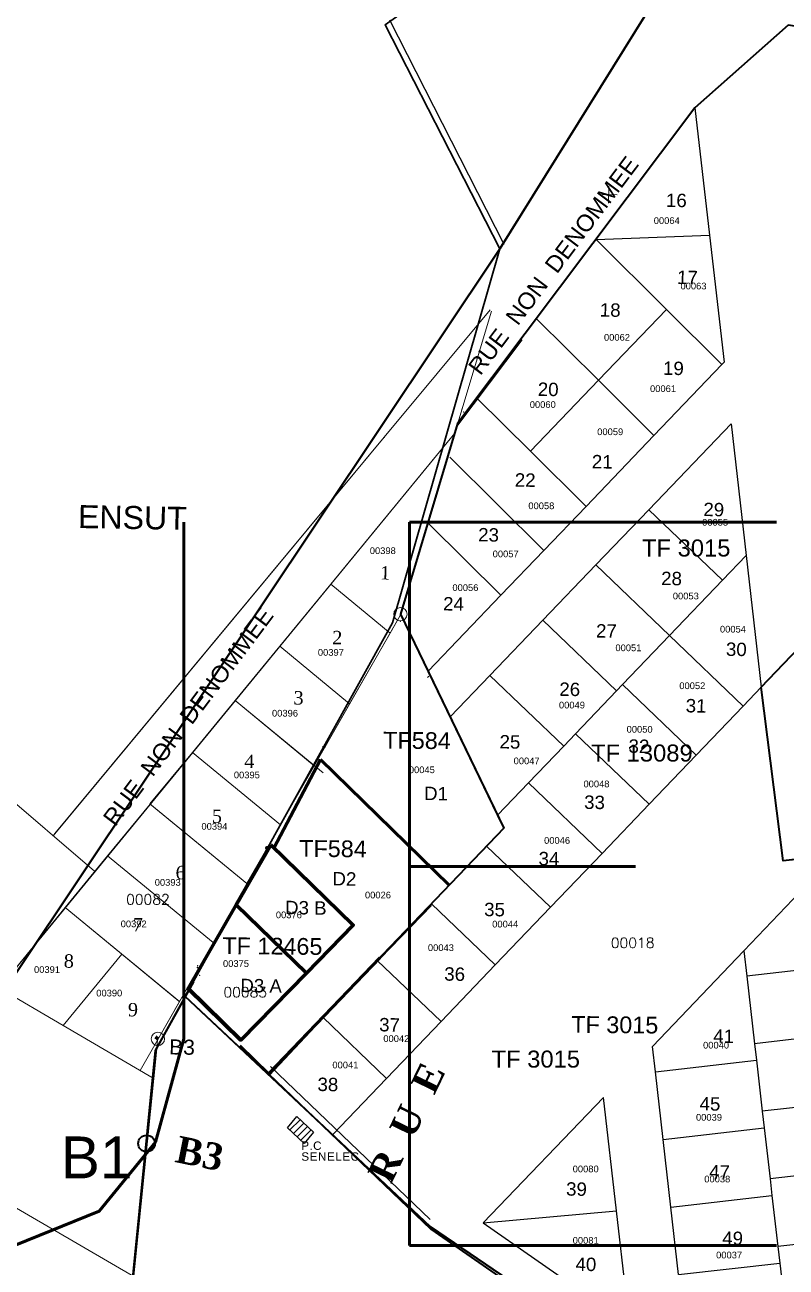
# Model space of a CAD drawing. Header units: metres. Extents: x 0 to 1324930, y 0 to 1631912.
# Drawn here: x 252929.1 to 253042.9, y 1629611.4 to 1629796.9 of the extents above; entities that cross this region are included whole.
import ezdxf
from ezdxf.enums import TextEntityAlignment as Align

# ---------------------------------------------------------------- set-up
doc = ezdxf.new("R2010")
doc.units = ezdxf.units.M
doc.header["$MEASUREMENT"] = 0
for name, color, linetype, lineweight in [('00-EXT-COT', 7, 'Continuous', 0), ('90kw', 7, 'Continuous', 0), ('Bornes', 7, 'Continuous', 0), ('CABA', 7, 'Continuous', 0), ('Div_Cont', 7, 'Continuous', 0), ('LIMITE TITRE FONCIER', 5, 'Continuous', 13), ('lotissement', 7, 'Continuous', 0), ('MORCELLEMENT', 7, 'Continuous', 0), ('Nom_rues', 7, 'Continuous', 0), ('Numero_TF', 7, 'Continuous', 0), ('Object', 7, 'Continuous', 30), ('REGULARISATION', 7, 'Continuous', 0)]:
    doc.layers.add(name, color=color, linetype=linetype, lineweight=lineweight)
for name, color, linetype in [('A_revoir_niveau_0', 7, 'Continuous'), ('historique_numero_parcelle', 7, 'Continuous'), ('limites_parcelles', 7, 'Continuous'), ('limites_sections', 7, 'Continuous'), ('limites_tf', 7, 'Continuous'), ('numero_lot', 7, 'Continuous'), ('numero_parcelle', 7, 'Continuous'), ('toponymie', 7, 'Continuous')]:
    doc.layers.add(name, color=color, linetype=linetype)
doc.styles.get("Standard").update_dxf_attribs({"font": 'txt.shx'})
doc.styles.add('Style-Arial', font='arial.ttf')
doc.styles.add('Style-FANCY', font='times.ttf')
doc.styles.add('Style-txt', font='txt.shx')
doc.styles.add('Style-WORKING', font='WORKING.shx')

msp = doc.modelspace()

# ---------------------------------------------------------------- hatches: boundary and pattern name
at = {"layer": 'A_revoir_niveau_0'}
h = msp.add_hatch(dxfattribs=at)
h.set_pattern_fill('BAT_NORM', color=256, style=0, pattern_type=2)
h.set_pattern_definition([(45, (2373.41134, 685.3616), (-0.5303300859, 0.5303300859), [])])
h.paths.add_polyline_path([(252968.38288, 1629632.1932), (252969.75288, 1629633.8852), (252972.22988, 1629631.5392), (252970.85988, 1629629.8472)])

# ---------------------------------------------------------------- linework, layer by layer
at = {"layer": '00-EXT-COT', "color": 5, "linetype": 'Continuous', "lineweight": 13}
for p in [(252982.83797, 1629735.32275), (252982.83797, 1629735.32275), (252933.59853, 1629676.12357), (252933.59853, 1629676.12357)]:
    msp.add_point(p, dxfattribs=at)
at = {"layer": 'A_revoir_niveau_0', "color": 7, "linetype": 'Continuous', "lineweight": 13}
for p, q in [((252998.62588, 1629754.33533), (252982.82219, 1629735.33213)), ((252993.36409, 1629735.95294), (252925.27802, 1629653.07643)), ((252982.82219, 1629735.33213), (252933.34275, 1629675.8195)), ((252982.82219, 1629735.33213), (252933.58896, 1629676.1418)), ((252992.52994, 1629668.44115), (252982.15195, 1629657.61076))]:
    msp.add_line(p, q, dxfattribs=at)
at = {"layer": 'A_revoir_niveau_0', "color": 2, "lineweight": 13}
msp.add_line((252983.92141, 1629587.65503), (252723.88254, 1629738.73854), dxfattribs=at)
at = {"layer": 'A_revoir_niveau_0', "color": 7, "linetype": 'Continuous', "lineweight": 0}
for p, q in [((252989.4667, 1629699.6337), (252989.30814, 1629699.46714)), ((252965.54686, 1629640.28802), (252989.89784, 1629665.39868))]:
    msp.add_line(p, q, dxfattribs=at)
at = {"layer": 'A_revoir_niveau_0', "color": 7, "linetype": 'Continuous', "lineweight": 13, "ltscale": 10}
msp.add_line((252939.5211, 1629670.53947), (252916.27868, 1629690.40246), dxfattribs=at)
at = {"layer": 'A_revoir_niveau_0', "color": 3, "linetype": 'Continuous', "lineweight": 53}
for p, q in [((252966.33154, 1629673.9883), (252973.31995, 1629687.21443)), ((252973.31995, 1629687.21443), (252992.52994, 1629668.44115)), ((252982.15413, 1629657.61221), (252965.55084, 1629640.28597)), ((252965.55084, 1629640.28597), (252961.24013, 1629644.46365))]:
    msp.add_line(p, q, dxfattribs=at)
at = {"layer": 'A_revoir_niveau_0', "color": 50, "linetype": 'Continuous', "lineweight": 40}
for p, q in [((252954.32157, 1629654.00558), (252948.73238, 1629643.98182)), ((252953.09746, 1629651.80224), (252954.32554, 1629654.00501)), ((252953.09746, 1629651.80224), (252948.73238, 1629643.98182)), ((252989.69191, 1629617.46289), (252953.09366, 1629651.80343)), ((252965.6268, 1629640.04344), (252953.09746, 1629651.80224)), ((252965.6268, 1629640.04344), (252974.8661, 1629649.88941)), ((252948.73238, 1629643.98182), (252943.86318, 1629595.47031)), ((252971.39278, 1629634.63316), (252965.6268, 1629640.04344)), ((252989.69191, 1629617.46289), (252971.39278, 1629634.63316)), ((252989.68446, 1629617.46988), (253110.60264, 1629535.37954)), ((253053.19819, 1629574.35468), (252989.69191, 1629617.46289)), ((253021.44505, 1629595.90879), (252989.69191, 1629617.46289))]:
    msp.add_line(p, q, dxfattribs=at)
at = {"layer": 'A_revoir_niveau_0'}
for p, q in [((252968.38288, 1629632.1932), (252969.75288, 1629633.8852)), ((252972.22988, 1629631.5392), (252969.75288, 1629633.8852)), ((252970.85988, 1629629.8472), (252968.38288, 1629632.1932))]:
    msp.add_line(p, q, dxfattribs=at)
at = {"layer": 'A_revoir_niveau_0', "color": 4, "linetype": 'Continuous', "lineweight": 0, "flags": 128}
for points in [[(252985.28109, 1629709.0138), (252989.29549, 1629722.39306), (252992.27019, 1629732.30719), (252993.36409, 1629735.95294), (252974.82042, 1629713.38254), (252983.69344, 1629706.09253), (252985.19011, 1629708.71055), (252985.21686, 1629708.79972), (252985.28109, 1629709.0138)], [(252960.53709, 1629695.99759), (252972.36633, 1629686.27877), (252973.89198, 1629688.94749), (252973.97783, 1629689.09766), (252977.65232, 1629695.52519), (252967.20265, 1629704.11056), (252960.53709, 1629695.99759)], [(252941.49264, 1629672.81766), (252957.26353, 1629659.86043), (252961.27801, 1629666.88271), (252962.2978, 1629668.66654), (252947.84079, 1629680.5443), (252941.49264, 1629672.81766)], [(252935.1445, 1629665.09101), (252952.22926, 1629651.05431), (252954.61592, 1629655.22914), (252957.26353, 1629659.86043), (252941.49264, 1629672.81766), (252935.1445, 1629665.09101)]]:
    msp.add_lwpolyline(points, close=True, dxfattribs=at)
at = {"layer": 'A_revoir_niveau_0', "flags": 128}
msp.add_lwpolyline([(252968.38288, 1629632.1932), (252969.75288, 1629633.8852), (252972.22988, 1629631.5392), (252970.85988, 1629629.8472), (252968.38288, 1629632.1932)], dxfattribs=at)
at = {"layer": 'A_revoir_niveau_0', "color": 7, "linetype": 'Continuous', "lineweight": 0}
for centre in [(252985.24898, 1629708.90676), (252948.99543, 1629645.48594)]:
    msp.add_circle(centre, 1, dxfattribs=at)
for p in [(252985.22167, 1629707.83004), (252955.24384, 1629654.96593), (252955.24384, 1629654.96593), (252955.2486, 1629654.97176), (252955.2486, 1629654.97176)]:
    msp.add_point(p, dxfattribs=at)
at = {"layer": 'A_revoir_niveau_0', "color": 30, "linetype": 'Continuous', "ltscale": 10}
msp.add_point((252954.92931, 1629656.14901), dxfattribs=at)
msp.add_point((252954.92931, 1629656.14901), dxfattribs=at)
at = {"layer": 'A_revoir_niveau_0', "color": 4, "linetype": 'Continuous', "lineweight": 0}
for points in [[(252967.20265, 1629704.11056), (252977.65232, 1629695.52519), (252983.69344, 1629706.09253), (252974.82042, 1629713.38254)], [(252954.18894, 1629688.27094), (252967.33206, 1629677.47266), (252972.36633, 1629686.27877), (252960.53709, 1629695.99759)]]:
    msp.add_3dface(points, dxfattribs=at)
at = {"layer": 'CABA', "color": 7, "linetype": 'Continuous', "lineweight": 0}
msp.add_point((252955.24384, 1629654.96593), dxfattribs=at)
msp.add_point((252955.24384, 1629654.96593), dxfattribs=at)
at = {"layer": 'Div_Cont', "color": 7, "linetype": 'Continuous', "lineweight": 13}
msp.add_point((252994.6791, 1629739.11007), dxfattribs=at)
msp.add_point((252994.6791, 1629739.11007), dxfattribs=at)
msp.add_point((252994.6791, 1629739.11007), dxfattribs=at)
msp.add_point((252994.6791, 1629739.11007), dxfattribs=at)
at = {"layer": 'Div_Cont', "color": 5, "linetype": 'Continuous', "lineweight": 13}
msp.add_point((252954.96042, 1629656.42254), dxfattribs=at)
msp.add_point((252954.96042, 1629656.42254), dxfattribs=at)
msp.add_point((252954.96042, 1629656.42254), dxfattribs=at)
msp.add_point((252954.96042, 1629656.42254), dxfattribs=at)
at = {"layer": 'Div_Cont', "color": 7, "linetype": 'Continuous', "lineweight": 0}
msp.add_point((252955.24384, 1629654.96593), dxfattribs=at)
msp.add_point((252955.24384, 1629654.96593), dxfattribs=at)
at = {"layer": 'LIMITE TITRE FONCIER', "color": 50, "linetype": 'Continuous', "lineweight": 40}
msp.add_circle((252947.3144, 1629629.85458), 1.25011, dxfattribs=at)
at = {"layer": 'limites_parcelles'}
for p, q in [((253000.72647, 1629764.13467), (252983.66977, 1629797.63085)), ((253005.56213, 1629753.02055), (253029.24514, 1629784.51757)), ((253029.24514, 1629784.51757), (253031.41936, 1629765.52912)), ((253014.4634, 1629764.85825), (253031.41936, 1629765.52912)), ((253024.97094, 1629754.42867), (253014.4634, 1629764.85825)), ((253031.41936, 1629765.52912), (253033.59372, 1629746.53934)), ((253024.97094, 1629754.42867), (253014.81874, 1629743.83251)), ((253033.26495, 1629746.19619), (253024.97094, 1629754.42867)), ((252996.71701, 1629741.25705), (253005.56213, 1629753.02055)), ((253005.56213, 1629753.02055), (253005.56211, 1629753.02057)), ((253014.81874, 1629743.83251), (253005.56213, 1629753.02055)), ((253033.26495, 1629746.19619), (253023.11264, 1629735.60004)), ((253033.59372, 1629746.53934), (253033.26495, 1629746.19619)), ((253014.81874, 1629743.83251), (253004.67451, 1629733.24466)), ((253023.11264, 1629735.60004), (253014.81874, 1629743.83251)), ((253004.67451, 1629733.24466), (252996.6681, 1629741.19185)), ((253022.33842, 1629724.51099), (253034.64309, 1629737.35537)), ((253034.64309, 1629737.35537), (253036.89546, 1629717.67651)), ((253023.11264, 1629735.60004), (253012.9683, 1629725.01222)), ((253012.9683, 1629725.01222), (253004.67451, 1629733.24466)), ((253006.64095, 1629718.40825), (252992.61086, 1629732.33456)), ((253012.9683, 1629725.01222), (253006.64095, 1629718.40825)), ((253014.43116, 1629716.2569), (253022.33842, 1629724.51099)), ((253022.33842, 1629724.51099), (253033.35119, 1629713.97675)), ((253000.24298, 1629711.73057), (252989.49417, 1629722.40001)), ((253006.64095, 1629718.40825), (253000.24298, 1629711.73057)), ((253006.52393, 1629708.00286), (253014.43116, 1629716.2569)), ((253014.43116, 1629716.2569), (253025.44394, 1629705.72262)), ((253033.35119, 1629713.97675), (253036.89546, 1629717.67651)), ((253036.89546, 1629717.67651), (253039.14727, 1629698.00262)), ((253025.44394, 1629705.72262), (253033.35119, 1629713.97675)), ((253000.24298, 1629711.73057), (252989.3804, 1629700.3931)), ((252989.3804, 1629700.3931), (252985.26078, 1629708.90905)), ((252998.61667, 1629699.74877), (253006.52393, 1629708.00286)), ((253006.52393, 1629708.00286), (253017.53675, 1629697.46855)), ((253018.41534, 1629698.38569), (253025.44394, 1629705.72262)), ((253025.44394, 1629705.72262), (253025.44397, 1629705.72259)), ((253025.44397, 1629705.72259), (253036.45402, 1629695.19157)), ((252992.68586, 1629693.55782), (252998.61667, 1629699.74877)), ((252998.61667, 1629699.74877), (253009.62951, 1629689.21443)), ((253017.53675, 1629697.46855), (253018.41534, 1629698.38569)), ((253018.41534, 1629698.38569), (253029.42469, 1629687.85479)), ((253039.14727, 1629698.00262), (253036.45402, 1629695.19157)), ((253039.14727, 1629698.00262), (253042.43878, 1629672.07405)), ((253011.38697, 1629691.04899), (253017.53675, 1629697.46855)), ((253036.45402, 1629695.19157), (253029.42469, 1629687.85479)), ((252999.76563, 1629678.91783), (252992.68586, 1629693.55782)), ((253009.62951, 1629689.21443), (253011.38697, 1629691.04899)), ((253011.38697, 1629691.04899), (253022.39586, 1629680.51852)), ((253004.35861, 1629683.7123), (253009.62951, 1629689.21443)), ((253029.42469, 1629687.85479), (253022.39586, 1629680.51852)), ((252999.76563, 1629678.91783), (253004.35861, 1629683.7123)), ((253004.35861, 1629683.7123), (253015.36704, 1629673.18227)), ((253022.39586, 1629680.51852), (253015.36704, 1629673.18227)), ((252999.76563, 1629678.91783), (252999.76563, 1629678.91783)), ((253000.70921, 1629676.96663), (252999.76563, 1629678.91783)), ((252960.71, 1629665.51), (252965.87, 1629674.45)), ((252965.87, 1629674.45), (252978.18, 1629662.47)), ((252998.12285, 1629674.26803), (253007.66319, 1629665.14146)), ((253015.36704, 1629673.18227), (253007.66319, 1629665.14146)), ((253036.54499, 1629658.64977), (253050.22957, 1629672.96574)), ((253042.43878, 1629672.07405), (253050.22957, 1629672.96574)), ((252953.51, 1629653.02), (252960.71, 1629665.51)), ((252960.71, 1629665.51), (252971.19, 1629655.32)), ((252989.86087, 1629665.64856), (252999.40408, 1629656.5211)), ((253007.66319, 1629665.14146), (252999.40408, 1629656.5211)), ((252978.18, 1629662.47), (252971.19, 1629655.32)), ((253022.89349, 1629644.36841), (253036.54499, 1629658.64977)), ((253036.54499, 1629658.64977), (253036.98119, 1629654.85775)), ((252973.63767, 1629648.7165), (252981.76394, 1629657.20043)), ((252981.76394, 1629657.20043), (252991.30744, 1629648.07032)), ((252971.19, 1629655.32), (252961.41, 1629645.31)), ((252999.40408, 1629656.5211), (252991.30744, 1629648.07032)), ((253052.17246, 1629656.59979), (253036.98119, 1629654.85775)), ((253036.98119, 1629654.85775), (253038.1423, 1629644.76403)), ((252961.41, 1629645.31), (252953.51, 1629653.02)), ((252973.63767, 1629648.7165), (252965.56215, 1629640.28556)), ((252973.63767, 1629648.7165), (252983.17934, 1629639.58966)), ((252983.17934, 1629639.58966), (252991.30744, 1629648.07032)), ((253053.32735, 1629646.50535), (253038.1423, 1629644.76403)), ((253023.32916, 1629640.56094), (253022.89349, 1629644.36841)), ((253038.1423, 1629644.76403), (253038.42641, 1629642.29427)), ((253023.32916, 1629640.56094), (253038.42641, 1629642.29427)), ((253038.42641, 1629642.29427), (253039.30337, 1629634.67013)), ((252965.56215, 1629640.28556), (252975.09736, 1629631.15711)), ((253024.48426, 1629630.46626), (253023.32916, 1629640.56094)), ((252975.09736, 1629631.15711), (252983.17934, 1629639.58966)), ((253015.5867, 1629636.74234), (252997.6199, 1629617.99203)), ((253017.52649, 1629619.78954), (253015.5867, 1629636.74234)), ((253054.48225, 1629636.41074), (253039.30337, 1629634.67013)), ((253039.30337, 1629634.67013), (253039.58746, 1629632.20027)), ((253024.48426, 1629630.46626), (253039.58746, 1629632.20027)), ((253039.58746, 1629632.20027), (253040.4643, 1629624.57725)), ((253025.63924, 1629620.37257), (253024.48426, 1629630.46626)), ((253055.63704, 1629626.31716), (253040.4643, 1629624.57725)), ((253040.4643, 1629624.57725), (253040.74841, 1629622.10726)), ((253025.63924, 1629620.37257), (253040.74841, 1629622.10726)), ((253040.74841, 1629622.10726), (253041.62534, 1629614.48335)), ((252997.6199, 1629617.99203), (253017.52649, 1629619.78954)), ((253019.46743, 1629602.8267), (253017.52649, 1629619.78954)), ((253026.79436, 1629610.27771), (253025.63924, 1629620.37257)), ((252997.6199, 1629617.99203), (253019.46743, 1629602.8267)), ((253056.79195, 1629616.22255), (253041.62534, 1629614.48335)), ((253041.62534, 1629614.48335), (253041.90949, 1629612.01309)), ((253026.79436, 1629610.27771), (253041.90949, 1629612.01309)), ((253041.90949, 1629612.01309), (253042.78627, 1629604.39047))]:
    msp.add_line(p, q, dxfattribs=at)
at = {"layer": 'limites_sections', "color": 112, "linetype": 'Continuous', "lineweight": 40, "flags": 128}
msp.add_lwpolyline([(252399.35662, 1629947.88035), (252399.9722, 1630065.21566), (252450.61003, 1630145.3448), (252785.96832, 1629991.31478), (253052.29576, 1629847.2923), (253000.11128, 1629763.48946), (252919.31833, 1629642.67521), (252916.99241, 1629556.86646), (252794.47787, 1629392.61618), (252770.73085, 1629406.43238), (252527.00823, 1629543.96157), (252247.28198, 1629705.6787), (252399.35662, 1629947.88035)], close=True, dxfattribs=at)
msp.add_lwpolyline([(252919.31833, 1629642.67521), (253000.11128, 1629763.48946), (253052.3, 1629847.28), (253052.3, 1629847.28), (253140.06562, 1629837.2331), (253140.06562, 1629837.2331), (253235.59543, 1629794.86585), (253239.84941, 1629709.10854), (253258.48029, 1629694.07782), (253239.42311, 1629594.89294), (253296.43383, 1629591.04183), (253325.48823, 1629598.58362), (253335.48931, 1629603.43379), (253394.94697, 1629619.27583), (253463.16064, 1629612.88736), (253503.68044, 1629399.74735), (253514.63591, 1629393.29182), (253582.75022, 1629367.14207), (253645.72438, 1629332.79686), (253610.60438, 1629237.23282), (253568.74235, 1629208.53636), (253491.69353, 1628988.97111), (253348.98947, 1629069.99709), (252794.47787, 1629392.61618)], dxfattribs=at)
at = {"layer": 'limites_tf', "color": 7, "linetype": 'Continuous', "lineweight": 13}
msp.add_line((252993.65412, 1629736.92296), (253003.41834, 1629749.89741), dxfattribs=at)
at = {"layer": 'limites_tf', "color": 1, "linetype": 'Continuous', "lineweight": 30}
for p, q in [((252985.24898, 1629708.90676), (252993.65412, 1629736.92296)), ((252985.25062, 1629708.90922), (252993.65577, 1629736.92542)), ((253000.44875, 1629677.46644), (252985.25062, 1629708.90922)), ((252989.66833, 1629618.53731), (252965.84712, 1629641.37075))]:
    msp.add_line(p, q, dxfattribs=at)
at = {"layer": 'limites_tf', "color": 1, "linetype": 'Continuous', "lineweight": 0}
msp.add_line((252946.35581, 1629640.78028), (252985.19011, 1629708.71055), dxfattribs=at)
at = {"layer": 'limites_tf', "color": 5, "linetype": 'Continuous', "lineweight": 30, "flags": 128}
msp.add_lwpolyline([(253162.64131, 1629826.7623), (253106.85683, 1629514.55332), (253047.72508, 1629526.8267), (252943.76993, 1629595.24506), (252948.57407, 1629643.7587), (252984.06534, 1629707.60922), (253000.11128, 1629763.48946), (252982.9399, 1629796.927), (253050.46066, 1629844.66632), (253100.19733, 1629840.39528), (253139.19914, 1629837.0649), (253162.64131, 1629826.7623)], close=True, dxfattribs=at)
at = {"layer": 'limites_tf', "color": 5, "linetype": 'Continuous', "lineweight": 40, "flags": 128}
msp.add_lwpolyline([(252993.78779, 1629737.37444), (252985.25062, 1629708.90922), (253000.69905, 1629676.96681), (252965.55199, 1629640.28574), (252989.75953, 1629617.09237), (253053.8162, 1629572.62826), (253061.67656, 1629573.52792), (253050.29915, 1629672.97371), (253042.43878, 1629672.07405), (253039.14049, 1629698.00274), (253095.08994, 1629756.38242), (253080.41744, 1629770.43718), (253097.93912, 1629788.71765), (253043.17814, 1629796.8652), (253029.24514, 1629784.51757), (252993.79098, 1629737.38502), (252993.78779, 1629737.37444)], close=True, dxfattribs=at)
at = {"layer": 'limites_tf', "color": 7, "linetype": 'Continuous', "lineweight": 13, "flags": 128}
msp.add_lwpolyline([(252985.24898, 1629708.90676), (252993.65412, 1629736.92296), (252998.82727, 1629754.14884)], dxfattribs=at)
at = {"layer": 'lotissement', "color": 5, "linetype": 'Continuous', "lineweight": 13}
for p, q in [((253016.31566, 1629770.27668), (253016.35687, 1629772.82142)), ((253015.06289, 1629771.56967), (253017.6015, 1629771.52753))]:
    msp.add_line(p, q, dxfattribs=at)
msp.add_point((252994.45394, 1629739.56086), dxfattribs=at)
msp.add_point((252994.45394, 1629739.56086), dxfattribs=at)
at = {"layer": 'MORCELLEMENT', "color": 1, "linetype": 'Continuous', "lineweight": 0}
for p, q in [((252977.65232, 1629695.52519), (252967.20265, 1629704.11056)), ((252973.68021, 1629685.1993), (252960.53709, 1629695.99759)), ((252967.33206, 1629677.47266), (252954.18894, 1629688.27094)), ((252962.2978, 1629668.66654), (252947.84079, 1629680.5443)), ((252952.22926, 1629651.05431), (252935.1445, 1629665.09101))]:
    msp.add_line(p, q, dxfattribs=at)
at = {"layer": 'MORCELLEMENT', "color": 1, "linetype": 'Continuous', "lineweight": 0, "flags": 128}
for points in [[(252954.18894, 1629688.27094), (252967.33206, 1629677.47266), (252965.22236, 1629673.78229), (252962.2978, 1629668.66654), (252947.79378, 1629680.58292), (252954.18894, 1629688.27094)], [(252935.1445, 1629665.09101), (252931.65302, 1629660.84136), (252925.27527, 1629653.07869), (252934.86876, 1629647.48184), (252943.61716, 1629658.12994), (252935.1445, 1629665.09101)], [(252943.61716, 1629658.12994), (252934.86876, 1629647.48184), (252948.30649, 1629639.64225), (252948.93446, 1629645.29094), (252952.22926, 1629651.05431), (252952.12247, 1629651.14205), (252943.61716, 1629658.12994)]]:
    msp.add_lwpolyline(points, close=True, dxfattribs=at)
at = {"layer": 'Object', "color": 7, "linetype": 'Continuous', "lineweight": 70}
for p, q in [((252973.77252, 1629689.15207), (252973.72957, 1629689.22535)), ((252948.64205, 1629645.8039), (252948.99543, 1629645.48594))]:
    msp.add_line(p, q, dxfattribs=at)
msp.add_point((252965.28239, 1629673.97784), dxfattribs=at)
at = {"layer": 'REGULARISATION', "color": 1, "linetype": 'Continuous', "lineweight": 80}
for points in [[(252965.87, 1629674.45), (252978.18, 1629662.47), (252971.19, 1629655.32), (252960.71, 1629665.51)], [(252971.19, 1629655.32), (252961.41, 1629645.31), (252953.51, 1629653.02), (252960.71, 1629665.51)]]:
    msp.add_3dface(points, dxfattribs=at)

# ---------------------------------------------------------------- texts
at = {"layer": '90kw', "color": 7, "linetype": 'Continuous', "lineweight": 0, "insert": (252408.85847, 1629604.35091), "char_height": 108, "attachment_point": 7, "line_spacing_factor": 0.72, "style": 'Style-WORKING'}
msp.add_mtext('\\FSTANDARD;\\T1.000;RUFISQUE OUEST', dxfattribs=at)
at = {"layer": 'bornes', "color": 50, "linetype": 'Continuous', "lineweight": 40, "style": 'Style-Arial'}
msp.add_text('B1', height=6.250557, rotation=360, dxfattribs=at).set_placement((252939.85224, 1629630.90969, -13.26149), align=Align.TOP_CENTER)
at = {"layer": 'historique_numero_parcelle', "color": 7, "lineweight": 0, "style": 'Style-txt'}
for s, p in [('00082', (252947.51058, 1629666.31055)), ('00082', (252947.51441, 1629666.31176)), ('00018', (253019.93756, 1629659.82523))]:
    msp.add_text(s, height=1.524, rotation=0.0028, dxfattribs=at).set_placement(p, align=Align.MIDDLE_CENTER)
at = {"layer": 'historique_numero_parcelle', "color": 5, "style": 'Style-txt'}
msp.add_text('00083', height=1.524, rotation=0.0028, dxfattribs=at).set_placement((252962.05049, 1629652.45898), align=Align.MIDDLE_CENTER)
at = {"layer": 'Nom_rues', "color": 7, "linetype": 'Continuous', "lineweight": 0, "style": 'Style-Arial'}
for p in [(252997.18418, 1629744.42218), (252942.62758, 1629677.05724)]:
    msp.add_text('RUE  NON  DENOMMEE', height=2.5, rotation=53.035904, dxfattribs=at).set_placement(p)
at = {"layer": 'numero_lot', "color": 7, "linetype": 'Continuous', "lineweight": 0, "style": 'Style-Arial'}
for s, p in [('D3 B', (252968.02266, 1629666.12036)), ('D3 A', (252961.34083, 1629654.474))]:
    msp.add_text(s, height=2, rotation=359.0028, dxfattribs=at).set_placement(p, align=Align.TOP_LEFT)
at = {"layer": 'numero_lot', "color": 7, "linetype": 'Continuous', "lineweight": 0, "char_height": 2, "attachment_point": 1, "rotation": 359.0027744, "line_spacing_factor": 0.6, "style": 'Style-FANCY'}
for s, insert in [('\\fArial|b0|i0|c00|p39;16', (253024.93073, 1629771.73428)), ('\\fArial|b0|i0|c00|p39;17', (253026.59619, 1629760.23088)), ('\\fArial|b0|i0|c00|p39;18', (253015.05021, 1629755.36124)), ('\\fArial|b0|i0|c00|p39;19', (253024.49425, 1629746.65812)), ('\\fArial|b0|i0|c00|p39;20', (253005.78207, 1629743.51466)), ('\\fArial|b0|i0|c00|p39;21', (253013.85709, 1629732.70045)), ('\\fArial|b0|i0|c00|p39;22', (253002.34842, 1629729.96509)), ('\\fArial|b0|i0|c00|p39;29', (253030.52392, 1629725.56347)), ('\\fArial|b0|i0|c00|p39;23', (252996.87532, 1629721.78786)), ('\\fArial|b0|i0|c00|p39;28', (253024.21425, 1629715.26688)), ('\\fArial|b0|i0|c00|p39;24', (252991.63175, 1629711.47168)), ('\\fArial|b0|i0|c00|p39;27', (253014.48331, 1629707.42997)), ('\\fArial|b0|i0|c00|p39;30', (253033.89194, 1629704.69097)), ('\\fArial|b0|i0|c00|p39;26', (253009.00092, 1629698.71942)), ('\\fArial|b0|i0|c00|p39;31', (253027.88175, 1629696.25585)), ('\\fArial|b0|i0|c00|p39;25', (253000.06848, 1629690.86965)), ('\\fArial|b0|i0|c00|p39;32', (253019.33975, 1629690.21813)), ('\\fArial|b0|i0|c00|p39;D1', (252988.7909, 1629683.15597)), ('\\fArial|b0|i0|c00|p39;33', (253012.70475, 1629681.84368)), ('\\fArial|b0|i0|c00|p39;34', (253005.89473, 1629673.42349)), ('\\fArial|b0|i0|c00|p39;D2', (252975.10105, 1629670.41589)), ('\\fArial|b0|i0|c00|p39;35', (252997.76692, 1629665.82595)), ('\\fArial|b0|i0|c00|p39;36', (252991.8091, 1629656.18878)), ('\\fArial|b0|i0|c00|p39;37', (252982.08284, 1629648.61906)), ('\\fArial|b0|i0|c00|p39;41', (253031.99858, 1629646.91902)), ('\\fArial|b0|i0|c00|p39;38', (252972.86563, 1629639.70729)), ('\\fArial|b0|i0|c00|p39;45', (253029.95715, 1629636.81333)), ('\\fArial|b0|i0|c00|p39;47', (253031.37962, 1629626.64836)), ('\\fArial|b0|i0|c00|p39;39', (253010.01258, 1629624.08563)), ('\\fArial|b0|i0|c00|p39;49', (253033.34008, 1629616.74026)), ('\\fArial|b0|i0|c00|p39;40', (253011.41597, 1629612.85403))]:
    msp.add_mtext(s, dxfattribs=dict(at, insert=insert))
at = {"layer": 'numero_parcelle', "color": 5, "char_height": 1, "attachment_point": 1, "rotation": 0.0028075, "line_spacing_factor": 0.6, "style": 'Style-txt'}
for s, insert in [('\\fArial|b0|i0|c00|p39;00064', (253023.0879, 1629768.1838)), ('\\fArial|b0|i0|c00|p39;00063', (253027.08445, 1629758.41029)), ('\\fArial|b0|i0|c00|p39;00062', (253015.64987, 1629750.74696)), ('\\fArial|b0|i0|c00|p39;00061', (253022.53282, 1629743.08364)), ('\\fArial|b0|i0|c00|p39;00060', (253004.56421, 1629740.70826)), ('\\fArial|b0|i0|c00|p39;00059', (253014.64167, 1629736.64654)), ('\\fArial|b0|i0|c00|p39;00058', (253004.35152, 1629725.59099)), ('\\fArial|b0|i0|c00|p39;00055', (253030.3155, 1629723.13401)), ('\\fArial|b0|i0|c00|p39;00398', (252980.66412, 1629718.88502)), ('\\fArial|b0|i0|c00|p39;00057', (252999.02279, 1629718.41045)), ('\\fArial|b0|i0|c00|p39;00056', (252993.00531, 1629713.36956)), ('\\fArial|b0|i0|c00|p39;00053', (253025.93946, 1629712.11841)), ('\\fArial|b0|i0|c00|p39;00054', (253032.981, 1629707.16818)), ('\\fArial|b0|i0|c00|p39;00397', (252972.90705, 1629703.69676)), ('\\fArial|b0|i0|c00|p39;00051', (253017.36056, 1629704.38368)), ('\\fArial|b0|i0|c00|p39;00052', (253026.90787, 1629698.71949)), ('\\fArial|b0|i0|c00|p39;00049', (253008.9234, 1629695.83186)), ('\\fArial|b0|i0|c00|p39;00396', (252966.05119, 1629694.61982)), ('\\fArial|b0|i0|c00|p39;00050', (253019.03603, 1629692.21934)), ('\\fArial|b0|i0|c00|p39;00047', (253002.15147, 1629687.50216)), ('\\fArial|b0|i0|c00|p39;00395', (252960.3528, 1629685.40186)), ('\\fArial|b0|i0|c00|p39;00045', (252986.49831, 1629686.16941)), ('\\fArial|b0|i0|c00|p39;00048', (253012.5869, 1629684.05922)), ('\\fArial|b0|i0|c00|p39;00394', (252955.50757, 1629677.72124)), ('\\fArial|b0|i0|c00|p39;00046', (253006.70309, 1629675.61845)), ('\\fArial|b0|i0|c00|p39;00393', (252948.53041, 1629669.35429)), ('\\fArial|b0|i0|c00|p39;00026', (252979.94067, 1629667.46406)), ('\\fArial|b0|i0|c00|p39;00376', (252966.62924, 1629664.50417)), ('\\fArial|b0|i0|c00|p39;00392', (252943.44323, 1629663.15809)), ('\\fArial|b0|i0|c00|p39;00044', (252998.95241, 1629663.12277)), ('\\fArial|b0|i0|c00|p39;00043', (252989.34393, 1629659.60276)), ('\\fArial|b0|i0|c00|p39;00375', (252958.72789, 1629657.23104)), ('\\fArial|b0|i0|c00|p39;00391', (252930.49443, 1629656.33576)), ('\\fArial|b0|i0|c00|p39;00390', (252939.79345, 1629652.82331)), ('\\fArial|b0|i0|c00|p39;00042', (252982.68301, 1629646.02139)), ('\\fArial|b0|i0|c00|p39;00040', (253030.45526, 1629645.04531)), ('\\fArial|b0|i0|c00|p39;00041', (252975.07054, 1629642.08659)), ('\\fArial|b0|i0|c00|p39;00039', (253029.3981, 1629634.27428)), ('\\fArial|b0|i0|c00|p39;00080', (253010.9773, 1629626.56507)), ('\\fArial|b0|i0|c00|p39;00038', (253030.63856, 1629625.05315)), ('\\fArial|b0|i0|c00|p39;00081', (253010.9773, 1629615.89252)), ('\\fArial|b0|i0|c00|p39;00037', (253032.40731, 1629613.70153))]:
    msp.add_mtext(s, dxfattribs=dict(at, insert=insert))
at = {"layer": 'numero_tf', "color": 4, "linetype": 'Continuous', "lineweight": 0, "style": 'Style-Arial'}
for s, height, rotation, p in [('TF 3015', 2.54, 0.0028, (253021.33401, 1629720.06155)), ('TF584', 2.5, 359.48, (252982.68002, 1629691.34278)), ('TF 13089', 2.54, 0.0028, (253013.72074, 1629689.44589)), ('TF584', 2.5, 359.48, (252970.12707, 1629675.18541)), ('TF 12465', 2.5, 359.48, (252958.64835, 1629660.65847)), ('TF 3015', 2.5, 359.48, (253010.77288, 1629648.90379)), ('TF 3015', 2.54, 0.0028, (252998.85811, 1629643.73922))]:
    msp.add_text(s, height=height, rotation=rotation, dxfattribs=at).set_placement(p, align=Align.TOP_LEFT)
at = {"layer": 'toponymie', "color": 7, "linetype": 'Continuous', "lineweight": 0, "style": 'Style-Arial'}
msp.add_text('ENSUT', height=3.433503, rotation=358.99, dxfattribs=at).set_placement((252937.0233, 1629720.74553), align=Align.BOTTOM_LEFT)
at = {"layer": 'toponymie', "color": 7, "linetype": 'Continuous', "lineweight": 0, "style": 'Style-FANCY'}
for s, p in [('1', (252982.95248, 1629715.09103)), ('2', (252975.80258, 1629705.41322)), ('3', (252970.02067, 1629696.4165)), ('4', (252962.67433, 1629686.94218)), ('5', (252957.82793, 1629678.72984)), ('6', (252952.40366, 1629670.32354)), ('7', (252945.99694, 1629662.53256)), ('8', (252935.69657, 1629657.11272)), ('9', (252945.27709, 1629649.84706))]:
    msp.add_text(s, height=2, rotation=358.6395, dxfattribs=at).set_placement(p, align=Align.MIDDLE_CENTER)
at = {"layer": 'toponymie', "color": 7, "insert": (252950.66655, 1629643.13587), "char_height": 2.25, "attachment_point": 7, "rotation": 358.9898808, "line_spacing_factor": 0.72}
msp.add_mtext('\\fArial|b0|i0|c00|p39;B3', dxfattribs=at)
at = {"layer": 'toponymie', "char_height": 4, "attachment_point": 1}
for s, insert, width, rotation in [('\\fTimes New Roman|b1|i0|c00|p23;R  U  E', (252980.24645, 1629625.45309), 26.007542, 64.1098605), ('\\fTimes New Roman|b1|i0|c00|p23;B3', (252952.20083, 1629631.03945), 8.436598, 348.5885671)]:
    msp.add_mtext(s, dxfattribs=dict(at, insert=insert, width=width, rotation=rotation))
at = {"layer": 'toponymie', "color": 7, "linetype": 'Continuous', "lineweight": 13, "insert": (252970.43421, 1629630.16265), "char_height": 1.25, "attachment_point": 1, "line_spacing_factor": 0.779643, "style": 'Style-Arial'}
msp.add_mtext('\\pi-0.0014316,tz;\\T1.068;P.C\\PSENELEC', dxfattribs=at)

doc.saveas('drawing.dxf')
